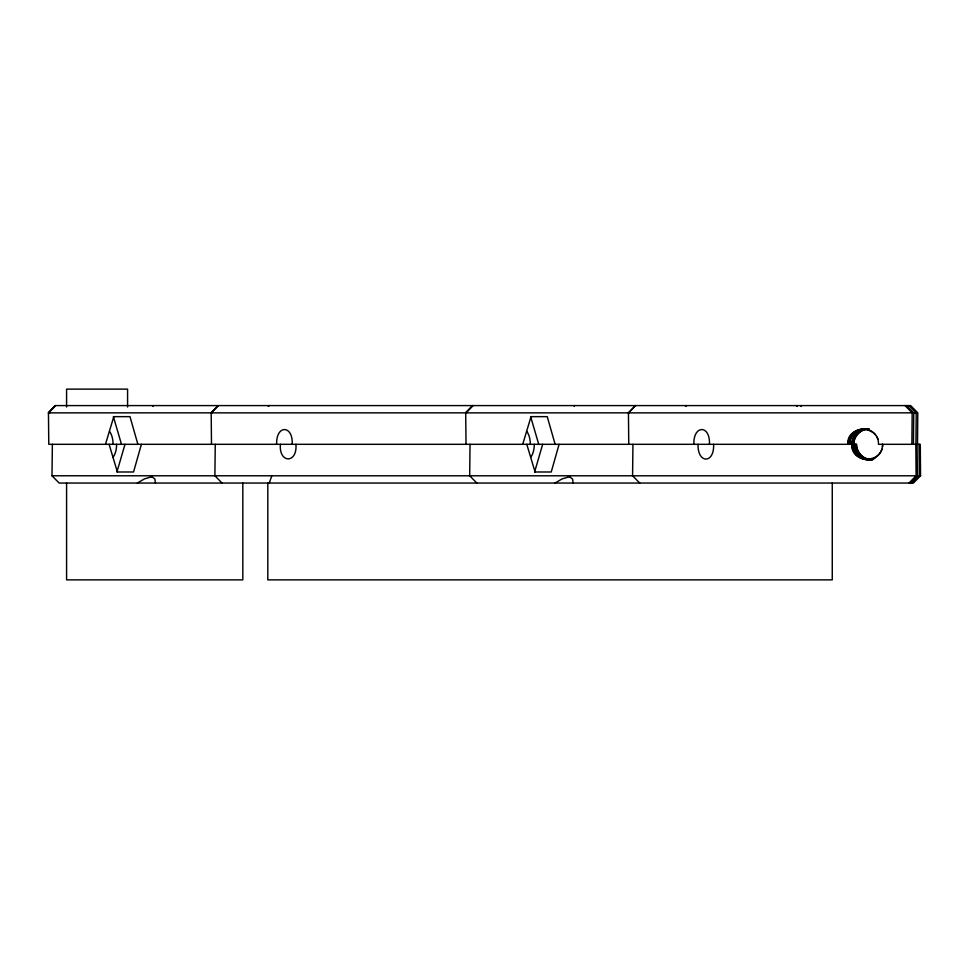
<?xml version="1.0" encoding="UTF-8"?>
<svg xmlns="http://www.w3.org/2000/svg" width="969" height="969" viewBox="0 0 969 969"><rect width="100%" height="100%" fill="white"/><g stroke="black" fill="none" stroke-linecap="round" stroke-linejoin="round"><path stroke-width="1.45" d="M911.89 444.311L912.168 412.842L905.034 405.587M913.464 444.311L913.743 412.842L906.609 405.587M915.935 444.311L916.214 412.842L909.079 405.587M917.51 444.311L917.788 412.842L910.654 405.587L55.536 405.587L48.45 412.867L48.777 444.311L856.596 444.311C856.463 452.523 863.742 459.839 871.967 459.681M52.362 444.311L51.999 475.767L59.145 483.046L913.416 483.046L920.55 475.791L920.271 444.311L878.459 444.311C879.258 424.579 846.894 424.579 847.705 444.311M215.251 444.311L214.9 475.767L222.034 483.046M470.038 444.311L469.686 475.767L476.821 483.046M632.939 444.311L632.575 475.767L639.722 483.046M152.981 406.411L153.005 405.587M574.29 406.411L574.302 405.587M295.92 444.311C297.604 463.666 278.745 463.703 280.38 444.311M713.608 444.311C714.528 464.054 697.389 463.885 698.055 444.311M276.613 444.311C276.092 424.216 293.268 425.125 292.202 444.311M693.865 444.311C693.186 424.749 710.374 424.579 709.453 444.311M849.813 444.311C849.559 434.73 859.673 426.687 868.951 429.473M851.763 444.311C851.594 435.675 859.757 428.007 868.394 429.049M853.859 444.311C853.737 436.111 861.005 428.795 869.229 428.94M882.468 444.311C883.292 463.933 850.915 464.151 851.727 444.311M141.413 444.311L133.54 471.988L116.922 471.988L125.001 444.311M559.101 444.311L551.228 471.988L534.597 471.988L542.676 444.311M105.476 444.311L113.785 416.646M522.727 444.311L531.036 416.646M269.225 483.046L271.841 475.791L920.55 475.791L919.569 475.767M151.564 476.809L152.424 475.791L151.564 476.809L144.405 478.904L137.368 483.046M569.251 476.809L570.111 475.791L569.251 476.809L562.093 478.904L555.043 483.046M466.028 444.311L465.701 412.867L466.586 412.855L211.181 412.867L218.267 405.587L211.181 412.867L211.496 444.311M472.836 405.587L465.714 412.867L472.836 405.587L465.714 412.867L629.317 412.855M628.76 444.311L628.433 412.867L635.519 405.587M911.708 412.867L913.743 412.842L628.433 412.867L635.555 405.587M908.958 483.046L916.105 475.791L915.826 444.311M910.206 483.046L917.352 475.791L917.074 444.311M912.168 483.046L919.302 475.791L919.024 444.311M268.28 406.411L269.37 405.587M685.531 406.411L686.621 405.587M874.026 458.761L874.91 458.337M871.434 459.451L872.524 459.161M872.972 459.451C863.488 461.704 853.156 454.243 853.386 444.311M917.292 412.855L914.724 412.867M271.841 475.791L215.481 475.767M211.181 412.867L212.066 412.855M915.002 412.867L916.214 412.842L912.81 412.867M49.843 412.867L48.462 412.867L55.536 405.587L48.462 412.867L211.605 412.842M215.057 475.791L51.999 475.767L52.895 475.779M915.548 475.767L916.65 475.767M917.498 475.767L919.302 475.791L918.321 475.767M916.371 475.767L917.146 475.779M870.295 459.681C862.071 459.839 854.803 452.523 854.924 444.311M569.724 476.833L572.594 479.086L573.115 483.046M152.036 476.833L154.919 479.086L155.428 483.046M800.249 405.587L801.351 406.411M796.203 405.587L797.305 406.411M526.785 444.311L535.07 471.988M109.097 444.311L117.382 471.988M538.74 444.311L530.637 416.646L547.243 416.646L555.14 444.311M121.488 444.311L113.385 416.646L129.991 416.646L137.877 444.311M832.262 483.046L832.262 579.874L267.807 579.874L267.807 483.046M242.819 483.046L242.819 579.874L66.582 579.874L66.582 483.046M127.581 407.016L127.581 389.126L66.582 389.126L66.582 407.016M116.619 444.311A15.371 7.776 -90 0 1 113.094 457.186M881.923 449.301A15.371 15.371 0 0 1 863.609 459.221A15.371 15.371 0 0 1 852.223 441.779A15.371 15.371 0 0 1 868.66 429.001M882.759 444.311A15.371 15.371 0 0 1 882.553 446.842M534.294 444.311A15.371 7.776 90 0 1 530.77 457.186M872.245 459.221A15.371 15.371 0 0 1 853.095 444.311M872.948 459.633A15.371 15.371 0 0 1 856.305 444.311M871.858 459.633A15.371 15.371 0 0 1 855.215 444.311M848.081 444.311A15.371 15.371 0 0 1 875.576 434.875M876.969 436.995A15.371 15.371 0 0 1 877.987 439.32M853.495 444.311A15.371 15.371 0 0 1 867.594 429.001M109.545 431.447A15.371 7.8 90 0 1 113.07 444.311M526.797 431.447A15.371 7.8 90 0 1 530.334 444.311M849.45 444.311A15.371 15.371 0 0 1 868.587 429.412"/></g></svg>
